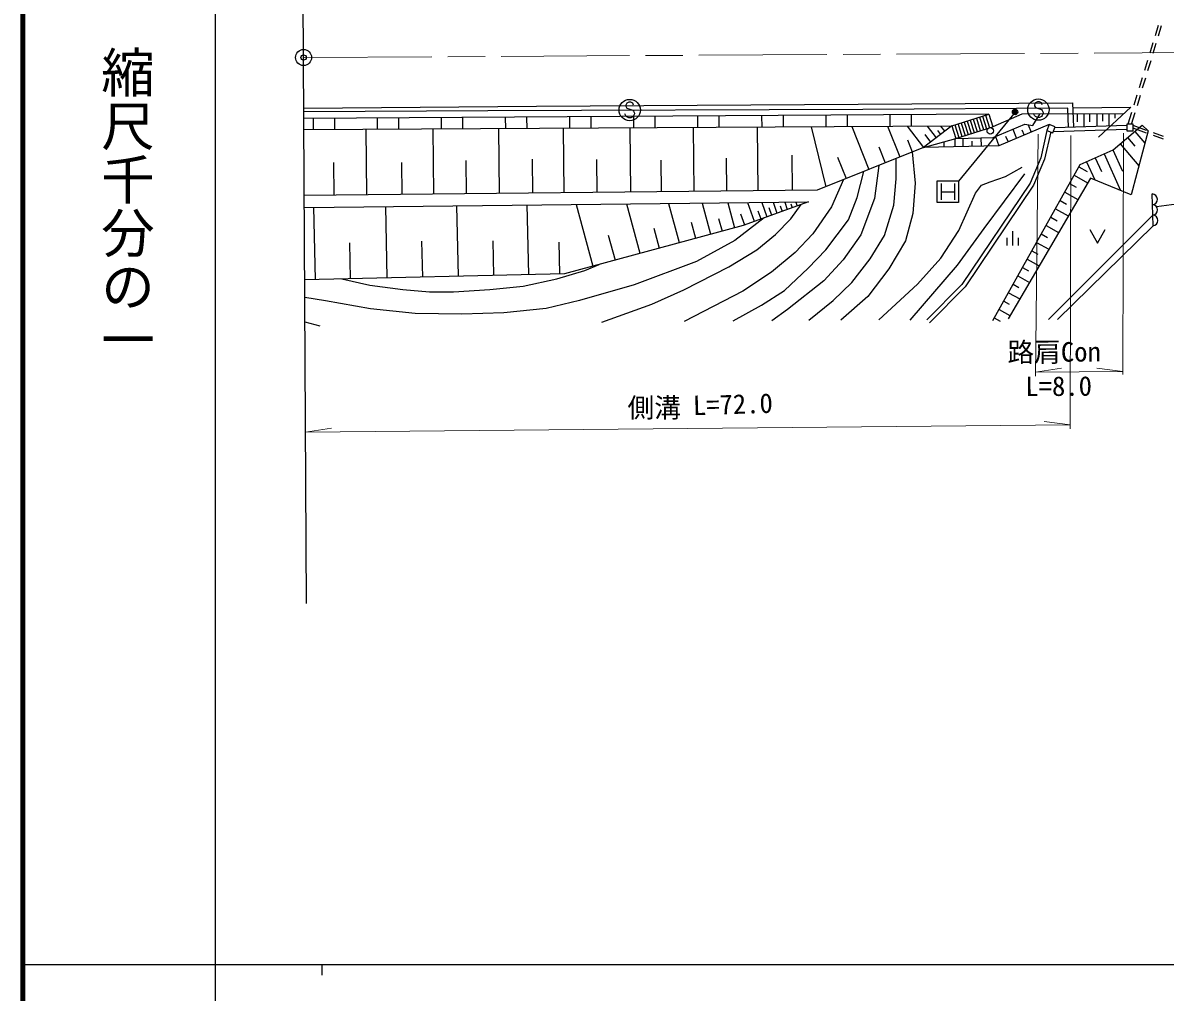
# Model space of a CAD drawing. Units: millimetres, scale not verified. Extents: x 40000 to 680000, y 20000 to 380000.
# Drawn here: x 40000 to 146938, y 202409 to 293142 of the extents above; entities that cross this region are included whole.
import ezdxf
from ezdxf.enums import TextEntityAlignment as Align

# ---------------------------------------------------------------- set-up
doc = ezdxf.new("R2010")
doc.units = ezdxf.units.MM
doc.header["$LTSCALE"] = 1000
doc.header["$PDMODE"] = 32
doc.header["$PDSIZE"] = 500
doc.linetypes.add('CHAIN', pattern=[18.5, 12, -1.5, 3.5, -1.5])
for name, color, linetype, lineweight in [('M-BGD', 7, 'Continuous', 25), ('M-BGD-EXST', 7, 'Continuous', 25), ('M-BMK', 2, 'CHAIN', 13), ('M-BMK-OTRS', 5, 'Continuous', 25), ('M-BMK-SRVR', 3, 'Continuous', 25), ('M-STR-HTXT', 7, 'Continuous', 13), ('M-STR-STRC', 7, 'Continuous', 25), ('M-TTL', 2, 'Continuous', 140), ('M-TTL-BAND', 7, 'Continuous', 25)]:
    doc.layers.add(name, color=color, linetype=linetype, lineweight=lineweight)
doc.styles.add('@ＭＳ ゴシック', font='')
doc.styles.add('ＭＳ ゴシック', font='')
doc.styles.get('@ＭＳ ゴシック').set_extended_font_data('@MS Gothic')
doc.styles.get('ＭＳ ゴシック').set_extended_font_data('MS Gothic')

msp = doc.modelspace()

# ---------------------------------------------------------------- hatches: boundary and pattern name
at = {"layer": 'M-BGD-EXST'}
msp.add_hatch(color=256, dxfattribs=at).paths.add_polyline_path([(133103, 284912, -1), (132664, 284673, -0.41421), (132764, 285012, -0.41421)])

# ---------------------------------------------------------------- linework, layer by layer
at = {"layer": 'M-BGD'}
for p, q in [((146282, 292882), (145989, 291926)), ((146311, 291926), (146601, 292883)), ((145784, 291257), (145491, 290301)), ((145817, 290300), (146108, 291256)), ((145286, 289631), (144993, 288675)), ((145324, 288673), (145614, 289630)), ((144788, 288006), (144495, 287050)), ((144830, 287046), (145120, 288003)), ((144290, 286381), (143997, 285425)), ((144336, 285419), (144627, 286376)), ((130423, 284587), (66310, 284174)), ((111165, 284463), (111171, 283403)), ((115164, 284489), (115170, 283425)), ((117164, 284502), (117170, 283437)), ((121164, 284528), (121170, 283459)), ((123164, 284541), (123170, 283471)), ((126977, 283492), (130423, 284587)), ((130122, 284492), (130492, 283328)), ((130423, 284587), (130793, 283423)), ((138727, 283868), (138725, 284607)), ((139354, 283398), (139352, 284608)), ((139875, 283868), (139874, 284609)), ((140574, 283437), (140573, 284610)), ((141108, 283953), (141107, 284611)), ((141694, 283472), (141692, 284612)), ((142270, 284210), (142270, 284613)), ((143792, 284755), (143451, 283645)), ((143798, 283645), (144133, 284749)), ((67165, 284180), (67171, 283153)), ((69165, 284191), (69171, 283164)), ((73165, 284214), (73171, 283187)), ((75165, 284225), (75171, 283198)), ((79165, 284248), (79171, 283221)), ((81165, 284259), (81171, 283232)), ((85165, 284282), (85171, 283255)), ((87165, 284293), (87171, 283266)), ((91165, 284316), (91171, 283289)), ((93165, 284327), (93171, 283300)), ((97165, 284373), (97171, 283323)), ((99165, 284386), (99171, 283334)), ((103165, 284412), (103171, 283357)), ((105165, 284425), (105171, 283369)), ((108734, 283389), (108796, 277429)), ((109165, 284450), (109171, 283391)), ((113812, 283418), (115162, 277804)), ((117592, 283439), (119205, 279430)), ((120959, 283458), (122109, 280598)), ((122789, 283469), (124322, 281488)), ((124653, 283479), (125490, 282370)), ((125916, 283486), (126298, 282980)), ((126977, 283492), (127347, 282328)), ((127263, 283583), (127633, 282419)), ((127347, 282328), (130793, 283423)), ((127549, 283674), (127918, 282510)), ((127834, 283765), (128204, 282601)), ((128120, 283856), (128490, 282692)), ((128406, 283947), (128776, 282782)), ((128692, 284037), (129062, 282873)), ((128978, 284128), (129348, 282964)), ((129264, 284219), (129634, 283055)), ((129550, 284310), (129920, 283146)), ((129836, 284401), (130206, 283237)), ((134109, 283605), (134403, 282916)), ((136091, 283635), (135871, 283077)), ((136650, 283415), (136091, 283635)), ((136429, 282857), (136650, 283415)), ((143346, 283525), (136608, 283311)), ((143346, 283645), (143346, 283045)), ((143946, 283645), (143346, 283645)), ((143946, 283045), (143946, 283645)), ((145194, 283077), (143946, 283529)), ((72109, 283181), (72173, 277045)), ((78379, 283217), (78443, 277111)), ((84517, 283251), (84580, 277175)), ((90576, 283286), (90639, 277239)), ((96809, 283321), (96872, 277304)), ((102760, 283355), (102823, 277366)), ((124435, 282683), (124969, 281976)), ((125632, 283077), (125921, 282695)), ((127984, 282344), (127999, 281558)), ((129690, 282385), (129705, 281591)), ((131050, 282498), (131368, 281623)), ((132005, 282543), (132239, 281994)), ((132672, 283179), (133033, 282332)), ((133526, 283123), (133730, 282629)), ((135871, 283077), (136429, 282857)), ((143346, 283170), (136467, 282952)), ((143346, 283045), (143946, 283045)), ((143423, 282403), (144092, 281614)), ((145194, 282831), (143946, 283282)), ((144110, 282985), (145041, 281886)), ((146792, 282499), (145852, 282839)), ((146792, 282252), (145852, 282592)), ((120133, 281541), (120735, 280045)), ((122815, 282178), (123269, 281064)), ((126211, 282013), (126220, 281524)), ((127235, 282297), (127249, 281544)), ((128834, 282061), (128843, 281574)), ((142045, 281248), (142933, 279260)), ((142737, 281821), (144481, 279763)), ((81463, 280264), (81496, 277143)), ((87683, 280397), (87717, 277208)), ((93715, 280343), (93747, 277271)), ((99736, 280279), (99767, 277334)), ((105843, 280483), (105876, 277398)), ((111977, 280755), (112011, 277463)), ((116269, 280566), (117072, 278572)), ((140401, 280513), (140976, 279229)), ((141223, 280881), (142759, 277443)), ((69082, 280073), (69114, 277013)), ((75458, 280076), (75489, 277080)), ((138864, 279663), (139639, 279229)), ((139580, 280146), (140340, 278445)), ((125603, 276339), (125603, 278339)), ((125603, 278339), (127603, 278339)), ((125978, 278089), (125978, 276589)), ((127228, 278089), (127228, 276589)), ((127603, 278339), (127603, 276339)), ((137984, 278093), (138604, 277746)), ((138424, 278878), (139678, 278175)), ((125978, 277339), (127228, 277339)), ((137544, 277308), (138770, 276621)), ((145801, 274142), (145729, 277130)), ((73935, 275953), (74090, 269272)), ((80598, 276024), (80752, 269427)), ((87177, 276095), (87328, 269580)), ((91807, 276145), (93370, 270378)), ((96518, 276195), (97771, 271571)), ((100454, 276238), (101448, 272568)), ((103594, 276271), (104383, 273363)), ((105989, 276297), (106620, 273969)), ((107849, 276317), (108477, 274564)), ((109183, 276332), (109663, 274989)), ((110228, 276343), (110594, 275322)), ((110890, 276023), (111079, 275495)), ((111322, 276355), (111567, 275670)), ((111900, 276211), (112034, 275837)), ((112352, 276366), (112484, 275998)), ((127603, 276339), (125603, 276339)), ((137104, 276523), (137710, 276183)), ((67219, 275880), (67376, 269116)), ((105138, 274839), (105459, 273655)), ((107191, 275256), (107556, 274235)), ((108820, 275546), (109093, 274784)), ((109845, 275843), (110095, 275143)), ((136032, 265380), (145777, 275138)), ((136225, 274952), (136816, 274621)), ((136664, 275737), (137861, 275067)), ((99078, 273933), (99585, 272062)), ((102578, 274482), (102984, 272984)), ((135785, 274167), (136953, 273513)), ((145801, 274142), (136868, 265371)), ((77322, 272693), (77400, 269349)), ((83985, 272749), (84061, 269504)), ((94809, 273272), (95441, 270939)), ((132156, 272313), (132156, 273009)), ((132689, 272313), (132689, 273641)), ((133222, 272313), (133222, 273009)), ((135345, 273382), (135922, 273059)), ((70578, 272556), (70657, 269192)), ((90179, 272612), (90248, 269648)), ((134465, 271811), (135028, 271496)), ((134905, 272597), (136044, 271958)), ((134025, 271026), (135136, 270404)), ((133585, 270241), (134134, 269934)), ((132706, 268671), (133239, 268372)), ((133146, 269456), (134227, 268850)), ((132266, 267885), (133319, 267295)), ((131386, 266315), (132410, 265741)), ((131826, 267100), (132345, 266809)), ((130946, 265530), (131506, 265216)), ((66406, 265154), (67800, 264793))]:
    msp.add_line(p, q, dxfattribs=at)
for points in [[(66305, 285168), (88087, 285345), (138271, 285668), (138344, 283366)], [(137888, 283352), (137828, 285162), (118631, 285026), (83543, 284901), (66306, 284814)], [(124322, 281488), (127347, 282328), (130846, 282413), (133800, 283652), (134565, 283535), (135206, 284601)], [(143029, 284614), (133524, 284599), (130793, 283423)], [(138287, 285175), (143719, 285258), (140711, 282451)], [(66315, 283148), (126977, 283492), (124322, 281488), (114376, 277487), (66346, 276984)], [(136091, 283635), (131368, 281623), (124322, 281488)], [(130806, 265280), (138986, 279881), (142077, 281262), (144797, 283567)], [(144797, 283567), (145342, 283024), (143758, 277030), (139934, 278613), (132233, 265437)], [(135871, 283077), (135298, 280492), (134297, 278126), (127915, 268658), (124619, 265333)], [(136222, 282939), (135654, 280378), (134625, 277947), (128204, 268421), (124883, 265071)], [(113569, 265298), (115850, 267165), (117593, 268852), (119319, 271046), (120649, 273240), (121530, 276078), (121764, 278541), (121755, 280455)], [(123269, 281064), (123524, 278127), (123326, 275306), (122643, 272735), (121078, 270110), (119101, 267523), (116587, 265298)], [(146121, 275952), (148005, 276201), (149411, 280761), (150297, 280649)], [(106506, 265262), (109165, 266715), (111303, 268099), (113513, 270183), (115167, 271909), (117305, 274711), (118096, 276780), (118741, 279243)], [(120121, 279798), (119714, 276688), (118455, 273309), (116802, 270973), (114986, 268997), (111572, 266321), (110117, 265262)], [(120148, 265345), (123754, 268666), (125938, 271116), (127625, 273709), (129189, 277208), (129730, 277939), (130567, 278250), (131997, 278745), (133538, 279639)], [(116828, 278474), (115706, 275915), (113944, 273382), (112309, 271640), (110097, 269806), (107402, 268028), (101921, 265190)], [(133782, 278998), (129975, 273884), (127464, 270473), (123042, 265327)], [(66352, 275871), (113547, 276378), (107422, 274187), (90720, 269659), (66386, 269093)], [(94207, 265133), (98876, 266800), (101878, 268151), (106092, 270297), (108726, 271889), (110448, 273346), (111889, 274804), (112854, 276130)], [(109393, 274892), (106653, 272770), (103052, 270807), (97220, 268614), (92110, 267140), (89001, 266388), (85041, 265996), (81082, 265859), (76725, 265925), (72536, 266385), (68342, 267107), (66394, 267435)], [(139896, 273810), (140611, 272515), (141327, 273810)], [(69876, 269174), (72491, 268590), (75560, 268168), (78060, 267974), (80301, 267957), (83716, 268185), (86850, 268493), (90004, 269176), (92615, 269972), (93943, 270533)]]:
    msp.add_lwpolyline(points, dxfattribs=at)
msp.add_circle((130567, 283032), 300, dxfattribs=at)
for centre in [(145712, 276631), (145736, 275635), (145760, 274639)]:
    msp.add_arc(centre, 499, 274.68629, 88.04498, dxfattribs=at)
at = {"layer": 'M-BGD-EXST'}
msp.add_line((132884, 284792), (127597, 278333), dxfattribs=at)
msp.add_circle((132884, 284792), 250, dxfattribs=at)
at = {"layer": 'M-BMK'}
msp.add_line((66281, 289900), (416869, 291871), dxfattribs=at)
at = {"layer": 'M-BMK-OTRS'}
msp.add_line((66539, 238774), (66031, 339363), dxfattribs=at)
at = {"layer": 'M-BMK-SRVR'}
msp.add_circle((66281, 289900), 750, dxfattribs=at)
msp.add_point((66281, 289900), dxfattribs=at)
at = {"layer": 'M-STR-HTXT'}
for p, q in [((134806, 260078), (135040, 282714)), ((138110, 282590), (138051, 255145)), ((142962, 260225), (143025, 282802)), ((134809, 260429), (137234, 260813)), ((134809, 260429), (142962, 260509)), ((142962, 260509), (140528, 260827)), ((138052, 255517), (135617, 255835)), ((66458, 254817), (138052, 255517)), ((66458, 254817), (68883, 255201))]:
    msp.add_line(p, q, dxfattribs=at)
at = {"layer": 'M-STR-STRC'}
for p, q in [((96546, 285612), (96455, 285430)), ((96727, 285703), (96546, 285612)), ((96909, 285703), (96727, 285703)), ((97091, 285612), (96909, 285703)), ((97182, 285430), (97091, 285612)), ((134803, 285660), (134712, 285478)), ((134985, 285751), (134803, 285660)), ((135167, 285751), (134985, 285751)), ((135349, 285660), (135167, 285751)), ((135439, 285478), (135349, 285660)), ((96455, 284430), (96364, 284612)), ((96455, 285430), (96455, 285339)), ((96455, 285339), (96546, 285157)), ((96546, 285157), (97091, 284975)), ((97091, 284975), (97182, 284884)), ((97182, 284884), (97273, 284703)), ((97273, 284612), (97182, 284430)), ((97273, 284703), (97273, 284612)), ((134712, 284478), (134621, 284660)), ((134712, 285478), (134712, 285387)), ((134712, 285387), (134803, 285205)), ((134803, 284387), (134712, 284478)), ((134803, 285205), (135349, 285023)), ((135349, 285023), (135439, 284932)), ((135439, 284478), (135349, 284387)), ((135439, 284932), (135530, 284751)), ((135530, 284660), (135439, 284478)), ((135530, 284751), (135530, 284660)), ((96546, 284339), (96455, 284430)), ((96727, 284248), (96546, 284339)), ((96909, 284248), (96727, 284248)), ((97091, 284339), (96909, 284248)), ((97182, 284430), (97091, 284339)), ((134985, 284296), (134803, 284387)), ((135167, 284296), (134985, 284296)), ((135349, 284387), (135167, 284296))]:
    msp.add_line(p, q, dxfattribs=at)
for centre in [(96818, 284975), (135076, 285023)]:
    msp.add_circle(centre, 1000, dxfattribs=at)
at = {"layer": 'M-TTL'}
msp.add_line((40000, 380000), (40000, 20000), dxfattribs=at)
at = {"layer": 'M-TTL-BAND'}
for p, q in [((58000, 370000), (58000, 20000)), ((40000, 205000), (579000, 205000)), ((68000, 205000), (68000, 204000))]:
    msp.add_line(p, q, dxfattribs=at)

# ---------------------------------------------------------------- texts
at = {"layer": 'M-STR-HTXT', "style": 'ＭＳ ゴシック'}
for s, rotation, p in [('路肩Con', 0.357, (132184, 260842)), ('L=8.0', 0.36, (133861, 257650)), ('L=72.0', 1.759, (102770, 255865))]:
    msp.add_text(s, height=1833, rotation=rotation, dxfattribs=at).set_placement(p, align=Align.BOTTOM_LEFT)
msp.add_text('側溝', height=1833, dxfattribs=at).set_placement((96609, 255655), align=Align.BOTTOM_LEFT)
at = {"layer": 'M-TTL-BAND', "style": '@ＭＳ ゴシック'}
msp.add_text('縮尺千分の一', height=3666, rotation=270, dxfattribs=at).set_placement((49777, 261030), align=Align.MIDDLE_RIGHT)

doc.saveas('drawing.dxf')
